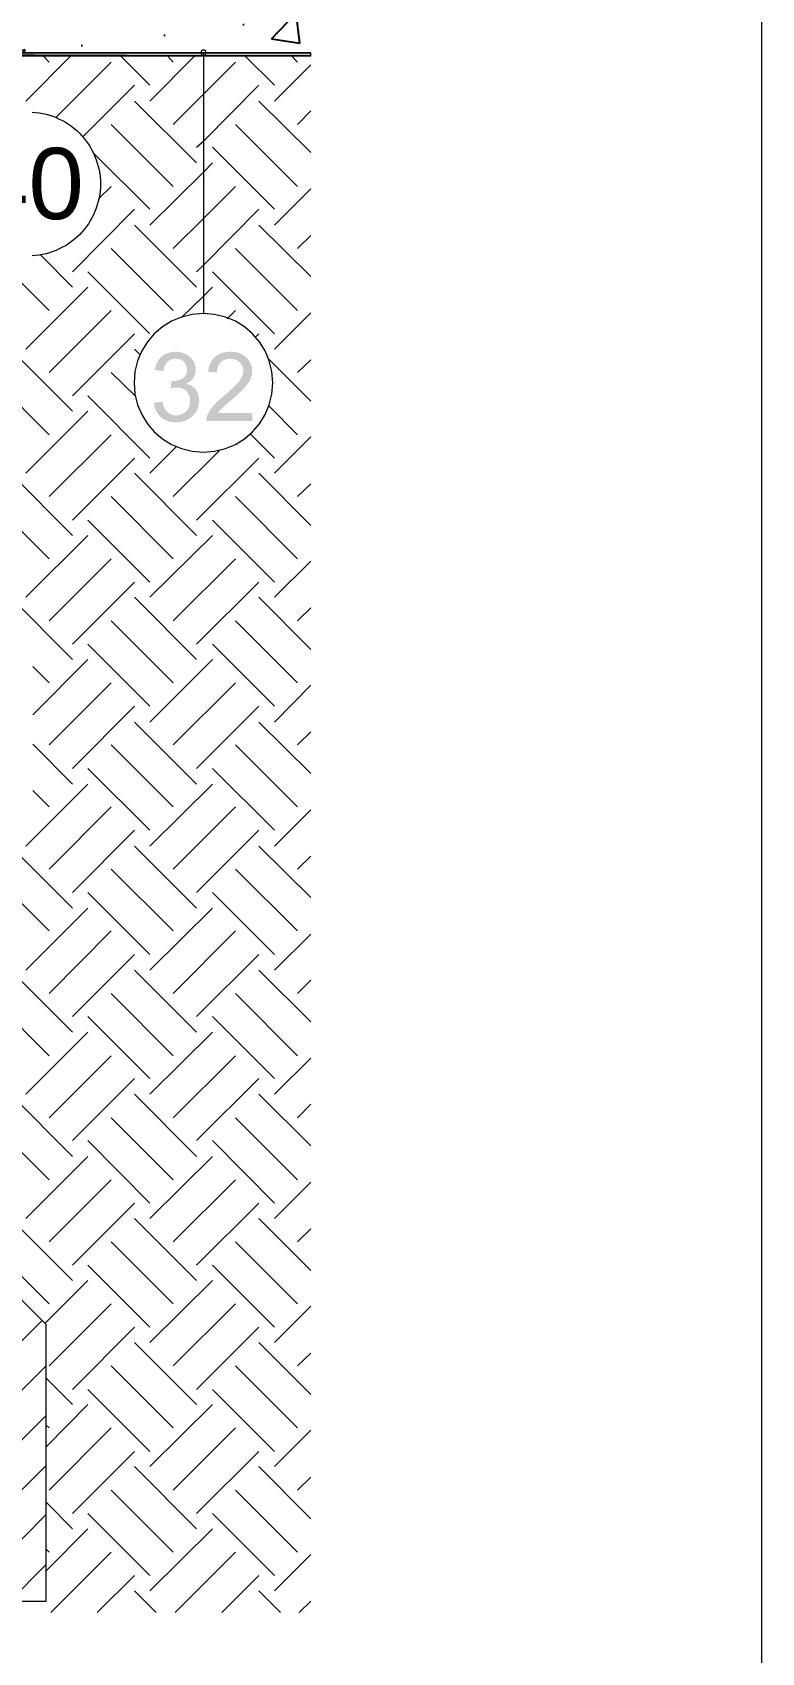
# Model space of a CAD drawing. Header units: millimetres. Extents: x 0 to 5940, y 0 to 8400.
# Drawn here: x 5413 to 5940, y 4408 to 5580 of the extents above; entities that cross this region are included whole.
import ezdxf

# ---------------------------------------------------------------- set-up
doc = ezdxf.new("R2010")
doc.units = ezdxf.units.MM
doc.header["$LTSCALE"] = 20
for name, color, linetype in [('0-MARCO-A3', 8, 'Continuous'), ('1-CORTE-LINEAS', 7, 'Continuous'), ('1-CORTE-RAYADOS', 8, 'Continuous'), ('1-CORTE-RELLENOS', 9, 'Continuous'), ('3-TEXTOS', 7, 'Continuous')]:
    doc.layers.add(name, color=color, linetype=linetype)
doc.styles.add('ARIAL', font='arial.ttf')

msp = doc.modelspace()

# ---------------------------------------------------------------- hatches: boundary and pattern name
at = {"layer": '1-CORTE-RAYADOS'}
h = msp.add_hatch(dxfattribs=at)
h.set_pattern_fill('AR-CONC', scale=0.9)
h.paths.add_polyline_path([(5014, 5642.5), (5613, 5642.5), (5613, 5565), (5014, 5565)])
at = {"layer": '1-CORTE-RELLENOS'}
h = msp.add_hatch(color=7, dxfattribs=at)
h.dxf.hatch_style = 1
h.paths.add_polyline_path([(5013.8, 5562.6), (5614.1, 5562.6), (5614.1, 5564.8), (5013.8, 5564.8)])
h = msp.add_hatch(color=7, dxfattribs=at)
h.dxf.hatch_style = 1
h.paths.add_polyline_path([(5500.6, 5311.7), (5506.8, 5312.5), (5507.4, 5310.1), (5508.2, 5308), (5509.2, 5306.3), (5510.4, 5305), (5511.7, 5304), (5513.2, 5303.3), (5514.8, 5302.8), (5516.5, 5302.7), (5518.6, 5302.9), (5520.5, 5303.4), (5522.3, 5304.3), (5523.9, 5305.7), (5525.2, 5307.2), (5526.1, 5309), (5526.7, 5311), (5526.8, 5313.1), (5526.7, 5315.1), (5526.1, 5317), (5525.3, 5318.6), (5524.1, 5320.1), (5522.6, 5321.3), (5520.9, 5322.2), (5519.1, 5322.7), (5517, 5322.8), (5516.1, 5322.8), (5515.1, 5322.7), (5514, 5322.4), (5512.7, 5322.1), (5513.4, 5327.5), (5513.7, 5327.5), (5513.9, 5327.5), (5514.2, 5327.5), (5514.4, 5327.5), (5516.3, 5327.6), (5518.1, 5328), (5519.8, 5328.6), (5521.4, 5329.5), (5522.8, 5330.7), (5523.8, 5332.1), (5524.4, 5333.8), (5524.6, 5335.8), (5524.4, 5337.4), (5524, 5338.9), (5523.3, 5340.2), (5522.3, 5341.4), (5521, 5342.4), (5519.7, 5343.1), (5518.1, 5343.5), (5516.4, 5343.6), (5514.7, 5343.5), (5513.1, 5343.1), (5511.7, 5342.4), (5510.4, 5341.4), (5509.3, 5340.1), (5508.5, 5338.6), (5507.8, 5336.7), (5507.4, 5334.6), (5501.2, 5335.7), (5502, 5338.7), (5503.1, 5341.2), (5504.5, 5343.4), (5506.3, 5345.3), (5508.5, 5346.8), (5510.8, 5347.8), (5513.4, 5348.5), (5516.3, 5348.7), (5518.2, 5348.6), (5520.2, 5348.3), (5522, 5347.7), (5523.7, 5346.9), (5525.4, 5346), (5526.8, 5344.8), (5528, 5343.6), (5529, 5342.1), (5529.9, 5340.6), (5530.4, 5339), (5530.8, 5337.4), (5530.9, 5335.7), (5530.8, 5334.1), (5530.5, 5332.6), (5529.9, 5331.2), (5529.2, 5329.8), (5528.2, 5328.5), (5527, 5327.4), (5525.6, 5326.4), (5524, 5325.5), (5526.1, 5324.9), (5527.9, 5324), (5529.5, 5322.8), (5530.9, 5321.3), (5531.9, 5319.6), (5532.7, 5317.7), (5533.2, 5315.6), (5533.3, 5313.3), (5533, 5310.1), (5532.1, 5307.2), (5530.6, 5304.5), (5528.5, 5302.1), (5526, 5300.1), (5523.2, 5298.7), (5520, 5297.9), (5516.5, 5297.6), (5513.3, 5297.8), (5510.5, 5298.6), (5507.9, 5299.8), (5505.6, 5301.5), (5503.6, 5303.6), (5502.1, 5306), (5501.1, 5308.7)])
h = msp.add_hatch(color=7, dxfattribs=at)
h.dxf.hatch_style = 1
h.paths.add_polyline_path([(5571.7, 5304.4), (5571.7, 5298.5), (5538.6, 5298.5), (5538.6, 5299.6), (5538.8, 5300.6), (5539, 5301.7), (5539.3, 5302.7), (5540.1, 5304.4), (5541, 5306.1), (5542.1, 5307.8), (5543.4, 5309.4), (5544.9, 5311.1), (5546.8, 5312.9), (5548.9, 5314.9), (5551.4, 5317), (5555.1, 5320.1), (5558.2, 5323), (5560.7, 5325.4), (5562.4, 5327.5), (5563.7, 5329.5), (5564.6, 5331.3), (5565.1, 5333.2), (5565.3, 5334.9), (5565.1, 5336.7), (5564.6, 5338.3), (5563.8, 5339.8), (5562.6, 5341.1), (5561.2, 5342.2), (5559.7, 5343), (5557.9, 5343.4), (5555.9, 5343.6), (5553.8, 5343.4), (5551.9, 5342.9), (5550.2, 5342.1), (5548.8, 5340.9), (5547.6, 5339.5), (5546.8, 5337.8), (5546.3, 5335.8), (5546.1, 5333.6), (5539.8, 5334.2), (5540.3, 5337.5), (5541.3, 5340.4), (5542.8, 5342.9), (5544.7, 5345), (5547, 5346.6), (5549.6, 5347.8), (5552.7, 5348.5), (5556, 5348.7), (5559.4, 5348.4), (5562.5, 5347.7), (5565.1, 5346.4), (5567.4, 5344.7), (5569.2, 5342.6), (5570.6, 5340.2), (5571.4, 5337.6), (5571.6, 5334.8), (5571.6, 5333.3), (5571.3, 5331.8), (5570.9, 5330.3), (5570.4, 5328.9), (5569.7, 5327.4), (5568.7, 5325.9), (5567.6, 5324.4), (5566.3, 5322.8), (5564.6, 5321), (5562.5, 5319), (5559.9, 5316.6), (5556.9, 5314), (5554.3, 5311.8), (5552.3, 5310.1), (5550.8, 5308.7), (5549.8, 5307.7), (5549, 5306.9), (5548.3, 5306), (5547.7, 5305.2), (5547.2, 5304.4)])

# ---------------------------------------------------------------- linework, layer by layer
at = {"layer": '0-MARCO-A3', "lineweight": 0}
msp.add_lwpolyline([(0, 8400), (5940, 8400), (5940, 0), (0, 0)], close=True, dxfattribs=at)
at = {"layer": '1-CORTE-LINEAS', "color": 7, "lineweight": 15}
for p, q in [((4020.7, 5564.8), (5614.1, 5564.8)), ((5013.8, 5562.6), (5614.1, 5562.6)), ((5536.6, 5376), (5536.6, 5564.8)), ((5013.8, 5053.8), (5422.8, 4645.3))]:
    msp.add_line(p, q, dxfattribs=at)
at = {"layer": '1-CORTE-LINEAS', "color": 7, "lineweight": 5}
for p, q in [((5614.1, 5564.8), (5013.8, 5564.8)), ((5407.9, 5530), (5440.5, 5562.6)), ((5424.9, 5558), (5420.6, 5562.6)), ((5429.8, 5518.1), (5469.7, 5558)), ((5497.7, 5541.5), (5476.5, 5562.6)), ((5497.7, 5530), (5530.3, 5562.6)), ((5514.6, 5558), (5510.4, 5562.6)), ((5536.6, 5535.1), (5559.5, 5558)), ((5587.9, 5541.5), (5566.3, 5562.6)), ((5587.9, 5530), (5614.1, 5556.3)), ((5604.4, 5558), (5600.1, 5562.6)), ((5449.3, 5504.1), (5486.7, 5541.5)), ((5514.6, 5513.1), (5536.6, 5535.1)), ((5536.6, 5501.3), (5576.4, 5541.5)), ((5531.5, 5485.2), (5486.7, 5530)), ((5614.1, 5492.8), (5576.4, 5530)), ((5604.4, 5513.1), (5614.1, 5522.9)), ((5514.6, 5468.2), (5469.7, 5513.1)), ((5604.4, 5468.2), (5559.5, 5513.1)), ((5531.5, 5496.6), (5536.6, 5501.3)), ((5587.9, 5451.7), (5543, 5496.6)), ((5497.7, 5451.7), (5456.8, 5492.6)), ((5536.6, 5478.8), (5543, 5485.2)), ((5497.7, 5440.3), (5536.6, 5478.8)), ((5460.9, 5459.4), (5469.7, 5468.2)), ((5536.6, 5445.4), (5559.5, 5468.2)), ((5587.9, 5440.3), (5614.1, 5466.5)), ((5441.8, 5406.4), (5486.7, 5451.7)), ((5536.6, 5411.5), (5576.4, 5451.7)), ((5531.5, 5395.4), (5486.7, 5440.3)), ((5514.6, 5423.4), (5536.6, 5445.4)), ((5614.1, 5403), (5576.4, 5440.3)), ((5604.4, 5423.4), (5614.1, 5432.7)), ((5424.9, 5378.5), (5380, 5423.4)), ((5441.8, 5395.4), (5418.5, 5418.7)), ((5514.6, 5378.5), (5469.7, 5423.4)), ((5604.4, 5378.5), (5559.5, 5423.4)), ((5497.7, 5361.6), (5452.8, 5406.4)), ((5531.5, 5406.4), (5536.6, 5411.5)), ((5587.9, 5361.6), (5543, 5406.4)), ((5407.9, 5350.6), (5452.8, 5395.4)), ((5536.6, 5389.1), (5543, 5395.4)), ((5424.9, 5333.6), (5469.7, 5378.5)), ((5520.5, 5373.4), (5536.6, 5389.1)), ((5553.6, 5372.6), (5559.5, 5378.5)), ((5587.9, 5350.6), (5614.1, 5376.8)), ((5441.8, 5316.7), (5486.7, 5361.6)), ((5573.9, 5359), (5576.4, 5361.6)), ((5441.8, 5305.7), (5396.9, 5350.6)), ((5490.9, 5346.3), (5486.7, 5350.6)), ((5614.1, 5312.9), (5583.2, 5343.8)), ((5424.9, 5288.7), (5380, 5333.6)), ((5487.5, 5316.3), (5469.7, 5333.6)), ((5604.4, 5333.6), (5614.1, 5342.9)), ((5497.7, 5271.8), (5452.8, 5316.7)), ((5604.4, 5288.7), (5583.6, 5309.5)), ((5407.9, 5260.8), (5452.8, 5305.7)), ((5424.9, 5243.9), (5469.7, 5288.7)), ((5587.9, 5271.8), (5570.5, 5289.2)), ((5587.9, 5260.8), (5614.1, 5287.1)), ((5497.7, 5260.8), (5516.7, 5279.9)), ((5514.6, 5243.9), (5548.1, 5277.3)), ((5441.8, 5226.9), (5486.7, 5271.8)), ((5531.5, 5226.9), (5576.4, 5271.8)), ((5441.8, 5215.9), (5396.9, 5260.8)), ((5531.5, 5215.9), (5486.7, 5260.8)), ((5614.1, 5223.1), (5576.4, 5260.8)), ((5604.4, 5243.9), (5614.1, 5253.2)), ((5424.9, 5199), (5380, 5243.9)), ((5514.6, 5199), (5469.7, 5243.9)), ((5604.4, 5199), (5559.5, 5243.9)), ((5497.7, 5182.1), (5452.8, 5226.9)), ((5587.9, 5182.1), (5543, 5226.9)), ((5407.9, 5171.1), (5452.8, 5215.9)), ((5497.7, 5171.1), (5543, 5215.9)), ((5424.9, 5154.1), (5469.7, 5199)), ((5514.6, 5154.1), (5559.5, 5199)), ((5587.9, 5171.1), (5614.1, 5197.3)), ((5441.8, 5137.2), (5486.7, 5182.1)), ((5531.5, 5137.2), (5576.4, 5182.1)), ((5441.8, 5126.2), (5396.9, 5171.1)), ((5531.5, 5126.2), (5486.7, 5171.1)), ((5614.1, 5133.4), (5576.4, 5171.1)), ((5604.4, 5154.1), (5614.1, 5163.4)), ((5514.6, 5109.3), (5469.7, 5154.1)), ((5604.4, 5109.3), (5559.5, 5154.1)), ((5497.7, 5092.3), (5452.8, 5137.2)), ((5587.9, 5092.3), (5543, 5137.2)), ((5413, 5086), (5452.8, 5126.2)), ((5424.9, 5109.3), (5413, 5121.1)), ((5497.7, 5080.9), (5543, 5126.2)), ((5424.9, 5064.4), (5469.7, 5109.3)), ((5514.6, 5064.4), (5559.5, 5109.3)), ((5587.9, 5080.9), (5614.1, 5107.6)), ((5441.8, 5047.4), (5486.7, 5092.3)), ((5531.5, 5047.4), (5576.4, 5092.3)), ((5531.5, 5036), (5486.7, 5080.9)), ((5614.1, 5043.6), (5576.4, 5080.9)), ((5604.4, 5064.4), (5614.1, 5073.7)), ((5441.8, 5036), (5413, 5064.8)), ((5514.6, 5019.5), (5469.7, 5064.4)), ((5604.4, 5019.5), (5559.5, 5064.4)), ((5497.7, 5002.6), (5452.8, 5047.4)), ((5587.9, 5002.6), (5543, 5047.4)), ((5407.9, 4991.1), (5452.8, 5036)), ((5424.9, 5019.5), (5413, 5031.4)), ((5497.7, 4991.1), (5543, 5036)), ((5424.9, 4974.6), (5469.7, 5019.5)), ((5514.6, 4974.6), (5559.5, 5019.5)), ((5587.9, 4991.1), (5614.1, 5017.4)), ((5441.8, 4957.7), (5486.7, 5002.6)), ((5531.5, 4957.7), (5576.4, 5002.6)), ((5441.8, 4946.3), (5396.9, 4991.1)), ((5531.5, 4946.3), (5486.7, 4991.1)), ((5614.1, 4953.9), (5576.4, 4991.1)), ((5604.4, 4974.6), (5614.1, 4983.9)), ((5424.9, 4929.8), (5380, 4974.6)), ((5514.6, 4929.8), (5469.7, 4974.6)), ((5604.4, 4929.8), (5559.5, 4974.6)), ((5497.7, 4912.8), (5452.8, 4957.7)), ((5587.9, 4912.8), (5543, 4957.7)), ((5407.9, 4901.4), (5452.8, 4946.3)), ((5497.7, 4901.4), (5543, 4946.3)), ((5424.9, 4884.5), (5469.7, 4929.8)), ((5514.6, 4884.5), (5559.5, 4929.8)), ((5587.9, 4901.4), (5614.1, 4927.6)), ((5441.8, 4868), (5486.7, 4912.8)), ((5531.5, 4868), (5576.4, 4912.8)), ((5441.8, 4856.5), (5396.9, 4901.4)), ((5531.5, 4856.5), (5486.7, 4901.4)), ((5614.1, 4864.1), (5576.4, 4901.4)), ((5604.4, 4884.5), (5614.1, 4894.2)), ((5424.9, 4839.6), (5380, 4884.5)), ((5514.6, 4839.6), (5469.7, 4884.5)), ((5604.4, 4839.6), (5559.5, 4884.5)), ((5497.7, 4823.1), (5452.8, 4868)), ((5587.9, 4823.1), (5543, 4868)), ((5407.9, 4811.7), (5452.8, 4856.5)), ((5497.7, 4811.7), (5543, 4856.5)), ((5424.9, 4794.7), (5469.7, 4839.6)), ((5514.6, 4794.7), (5559.5, 4839.6)), ((5587.9, 4811.7), (5614.1, 4837.9)), ((5441.8, 4778.2), (5486.7, 4823.1)), ((5531.5, 4778.2), (5576.4, 4823.1)), ((5441.8, 4766.8), (5396.9, 4811.7)), ((5531.5, 4766.8), (5486.7, 4811.7)), ((5614.1, 4774.4), (5576.4, 4811.7)), ((5604.4, 4794.7), (5614.1, 4804.5)), ((5424.9, 4749.8), (5380, 4794.7)), ((5514.6, 4749.8), (5469.7, 4794.7)), ((5604.4, 4749.8), (5559.5, 4794.7)), ((5497.7, 4732.9), (5452.8, 4778.2)), ((5587.9, 4732.9), (5543, 4778.2)), ((5407.9, 4721.9), (5452.8, 4766.8)), ((5497.7, 4721.9), (5543, 4766.8)), ((5424.9, 4705), (5469.7, 4749.8)), ((5514.6, 4705), (5559.5, 4749.8)), ((5587.9, 4721.9), (5614.1, 4748.2)), ((5441.8, 4688), (5486.7, 4732.9)), ((5531.5, 4688), (5576.4, 4732.9)), ((5441.8, 4677), (5396.9, 4721.9)), ((5531.5, 4677), (5486.7, 4721.9)), ((5614.1, 4684.2), (5576.4, 4721.9)), ((5604.4, 4705), (5614.1, 4714.3)), ((5424.9, 4660.1), (5380, 4705)), ((5514.6, 4660.1), (5469.7, 4705)), ((5604.4, 4660.1), (5559.5, 4705)), ((5497.7, 4643.2), (5452.8, 4688)), ((5587.9, 4643.2), (5543, 4688)), ((5421.9, 4646.1), (5452.8, 4677)), ((5497.7, 4632.2), (5543, 4677)), ((5424.9, 4615.2), (5469.7, 4660.1)), ((5514.6, 4615.2), (5559.5, 4660.1)), ((5587.9, 4632.2), (5614.1, 4658.4)), ((5372.8, 4601.3), (5419.8, 4648.2)), ((5441.8, 4598.3), (5486.7, 4643.2)), ((5531.5, 4598.3), (5576.4, 4643.2)), ((5531.5, 4587.3), (5486.7, 4632.2)), ((5614.1, 4594.5), (5576.4, 4632.2)), ((5604.4, 4615.2), (5614.1, 4624.5)), ((5372.8, 4565.3), (5422.8, 4615.2)), ((5441.8, 4587.3), (5422.8, 4606.3)), ((5514.6, 4570.4), (5469.7, 4615.2)), ((5604.4, 4570.4), (5559.5, 4615.2)), ((5497.7, 4553.4), (5452.8, 4598.3)), ((5587.9, 4553.4), (5543, 4598.3)), ((5422.8, 4556.8), (5452.8, 4587.3)), ((5497.7, 4542.4), (5543, 4587.3)), ((5372.8, 4529.3), (5422.8, 4579.3)), ((5424.9, 4570.4), (5422.8, 4572.5)), ((5424.9, 4525.5), (5469.7, 4570.4)), ((5514.6, 4525.5), (5559.5, 4570.4)), ((5587.9, 4542.4), (5614.1, 4568.7)), ((5441.8, 4508.6), (5486.7, 4553.4)), ((5531.5, 4508.6), (5576.4, 4553.4)), ((5324.5, 4445.1), (5422.8, 4543.3)), ((5531.5, 4497.5), (5486.7, 4542.4)), ((5614.1, 4504.7), (5576.4, 4542.4)), ((5604.4, 4525.5), (5614.1, 4534.8)), ((5514.6, 4480.6), (5469.7, 4525.5)), ((5604.4, 4480.6), (5559.5, 4525.5)), ((5441.8, 4497.5), (5422.8, 4516.6)), ((5360.5, 4445.1), (5422.8, 4507.7)), ((5497.7, 4463.7), (5452.8, 4508.6)), ((5587.9, 4463.7), (5543, 4508.6)), ((5422.8, 4467.1), (5452.8, 4497.5)), ((5497.7, 4452.7), (5543, 4497.5)), ((5424.9, 4480.6), (5422.8, 4482.7)), ((5426.1, 4437), (5469.7, 4480.6)), ((5515.9, 4437), (5559.5, 4480.6)), ((5587.9, 4452.7), (5614.1, 4478.9)), ((5396.5, 4445.1), (5422.8, 4471.7)), ((5459.6, 4437), (5486.7, 4463.7)), ((5502.3, 4437), (5486.7, 4452.7)), ((5549.8, 4437), (5576.4, 4463.7)), ((5592.1, 4437), (5576.4, 4452.7)), ((5605.7, 4437), (5614.1, 4445.1))]:
    msp.add_line(p, q, dxfattribs=at)
at = {"layer": '1-CORTE-LINEAS', "color": 7, "lineweight": 15}
for points in [[(5538.3, 5565), (5538.2, 5565.7), (5537.8, 5566.3), (5537.1, 5566.7), (5536.4, 5566.9), (5535.7, 5566.7), (5535.1, 5566.3), (5534.7, 5565.7), (5534.5, 5565), (5534.7, 5564.2), (5535.1, 5563.6), (5535.7, 5563.2), (5536.4, 5563.1), (5537.1, 5563.2), (5537.8, 5563.6), (5538.2, 5564.2), (5538.3, 5565)], [(4204.8, 4645.3), (4204.8, 4445.1), (5422.8, 4445.1), (5422.8, 4645.3)]]:
    msp.add_lwpolyline(points, dxfattribs=at)
at = {"layer": '1-CORTE-LINEAS', "color": 7, "lineweight": 5}
for points in [[(5013.8, 5564.8), (5614.1, 5562.6), (5614.1, 5564.8)], [(5013.8, 5564.8), (5614.1, 5562.6), (5013.8, 5562.6)]]:
    msp.add_lwpolyline(points, dxfattribs=at)
at = {"layer": '1-CORTE-LINEAS', "color": 7, "lineweight": 13}
for points in [[(5412.5, 5522), (5415.1, 5521.8), (5417.6, 5521.5), (5420.1, 5521), (5422.6, 5520.5), (5425.1, 5519.8), (5427.5, 5519), (5429.9, 5518.1), (5432.2, 5517), (5434.5, 5515.9), (5436.7, 5514.6), (5438.9, 5513.3), (5441, 5511.8), (5443, 5510.2), (5444.9, 5508.6), (5446.7, 5506.8), (5448.5, 5504.9), (5450.2, 5503), (5451.7, 5501), (5453.2, 5498.9), (5454.6, 5496.8), (5455.8, 5494.5), (5457, 5492.3), (5458, 5489.9), (5458.9, 5487.5), (5459.7, 5485.1), (5460.4, 5482.7), (5461, 5480.2), (5461.4, 5477.6), (5461.7, 5475.1), (5461.9, 5472.6), (5462, 5470)], [(5462, 5470), (5461.9, 5467.5), (5461.7, 5464.9), (5461.4, 5462.4), (5461, 5459.9), (5460.4, 5457.4), (5459.7, 5454.9), (5458.9, 5452.5), (5458, 5450.1), (5457, 5447.8), (5455.8, 5445.5), (5454.6, 5443.3), (5453.2, 5441.1), (5451.7, 5439), (5450.2, 5437), (5448.5, 5435.1), (5446.7, 5433.3), (5444.9, 5431.5), (5443, 5429.8), (5441, 5428.3), (5438.9, 5426.8), (5436.7, 5425.4), (5434.5, 5424.2), (5432.2, 5423), (5429.9, 5422), (5427.5, 5421.1), (5425.1, 5420.3), (5422.6, 5419.6), (5420.1, 5419), (5417.6, 5418.6), (5415.1, 5418.3), (5412.5, 5418.1)]]:
    msp.add_lwpolyline(points, dxfattribs=at)
at = {"layer": '1-CORTE-LINEAS', "color": 7, "lineweight": 9}
msp.add_lwpolyline([(5586.6, 5326.2), (5585.9, 5334.3), (5584, 5342.1), (5581, 5349.3), (5576.9, 5355.8), (5571.9, 5361.7), (5566, 5366.7), (5559.5, 5370.8), (5552.3, 5373.8), (5544.5, 5375.7), (5536.4, 5376.4), (5528.3, 5375.7), (5520.6, 5373.8), (5513.4, 5370.8), (5506.8, 5366.7), (5500.9, 5361.7), (5495.9, 5355.8), (5491.9, 5349.3), (5488.8, 5342.1), (5486.9, 5334.3), (5486.3, 5326.2), (5486.9, 5318.1), (5488.8, 5310.4), (5491.9, 5303.2), (5495.9, 5296.6), (5500.9, 5290.7), (5506.8, 5285.7), (5513.4, 5281.6), (5520.6, 5278.6), (5528.3, 5276.7), (5536.4, 5276.1), (5544.5, 5276.7), (5552.3, 5278.6), (5559.5, 5281.6), (5566, 5285.7), (5571.9, 5290.7), (5576.9, 5296.6), (5581, 5303.2), (5584, 5310.4), (5585.9, 5318.1), (5586.6, 5326.2)], dxfattribs=at)

# ---------------------------------------------------------------- texts
at = {"layer": '3-TEXTOS', "color": 7, "style": 'ARIAL'}
msp.add_text('40', height=51.53, dxfattribs=at).set_placement((5369.9, 5444.6))

doc.saveas('drawing.dxf')
